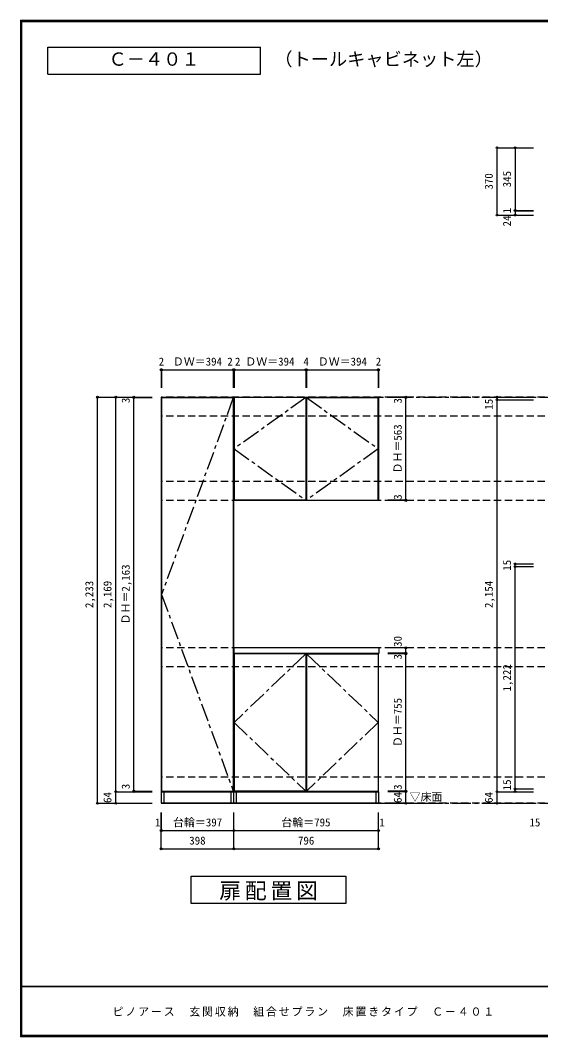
# Model space of a CAD drawing. Units: millimetres at full size, sheet at 1:20. Extents: x -3893 to 3907, y -2871 to 2783.
# Drawn here: x -3893 to -1036, y -2803 to 2783 of the extents above; entities that cross this region are included whole.
import ezdxf
from ezdxf.enums import TextEntityAlignment as Align

# ---------------------------------------------------------------- set-up
doc = ezdxf.new("R2010")
doc.units = ezdxf.units.MM
doc.header["$LTSCALE"] = 20
doc.header["$PDMODE"] = 32
doc.header["$PDSIZE"] = 10
doc.linetypes.add('CHAIN1', pattern=[8, 5, -1, 1, -1])
doc.linetypes.add('DASHED2', pattern=[3, 2, -1])
for name, color, linetype in [('0-1_本体', 2, 'Continuous'), ('0-2_扉', 3, 'Continuous'), ('0-3_扉仕上', 7, 'CHAIN1'), ('0-4_棚', 2, 'Continuous'), ('0-9_', 7, 'Continuous'), ('0-A_文字', 7, 'Continuous'), ('0-B_寸法', 7, 'Continuous'), ('F-1_枠', 6, 'Continuous'), ('F-A_文字', 7, 'Continuous')]:
    doc.layers.add(name, color=color, linetype=linetype)
doc.styles.add('ＭＳ ゴシック', font='')
doc.styles.get('ＭＳ ゴシック').set_extended_font_data('MS Gothic')

msp = doc.modelspace()

# ---------------------------------------------------------------- linework, layer by layer
at = {"layer": '0-1_本体', "color": 7}
for p, q in [((-3119.7, 712.33), (-2721.7, 712.33)), ((-3119.7, 712.33), (-3119.7, -1456.67)), ((-2721.7, -1456.67), (-2721.7, 712.33)), ((-1925.7, -1456.67), (-1925.7, -695.67)), ((-3119.7, -1456.67), (-2721.7, -1456.67)), ((-2721.7, -1456.67), (-1925.7, -1456.67))]:
    msp.add_line(p, q, dxfattribs=at)
msp.add_lwpolyline([(-2721.7, 712.33), (-1925.7, 712.33), (-1925.7, 143.33), (-2721.7, 143.33)], dxfattribs=at)
at = {"layer": '0-2_扉'}
for p, q in [((-3117.7, 709.33), (-3117.7, -1453.67)), ((-3117.7, 709.33), (-2723.7, 709.33)), ((-2723.7, 709.33), (-2723.7, -1453.67)), ((-2325.7, 709.33), (-2719.7, 709.33)), ((-2719.7, 709.33), (-2719.7, 146.33)), ((-2325.7, 709.33), (-2325.7, 146.33)), ((-2321.7, 709.33), (-2321.7, 146.33)), ((-2321.7, 709.33), (-1927.7, 709.33)), ((-1927.7, 146.33), (-1927.7, 709.33)), ((-2325.7, 146.33), (-2719.7, 146.33)), ((-2321.7, 146.33), (-1927.7, 146.33)), ((-2719.7, -698.67), (-2719.7, -1453.67)), ((-2325.7, -698.67), (-2719.7, -698.67)), ((-2325.7, -698.67), (-2325.7, -1453.67)), ((-2321.7, -698.67), (-2321.7, -1453.67)), ((-2321.7, -698.67), (-1927.7, -698.67)), ((-1927.7, -698.67), (-1927.7, -1453.67)), ((-3117.7, -1453.67), (-2723.7, -1453.67)), ((-2325.7, -1453.67), (-2719.7, -1453.67)), ((-2321.7, -1453.67), (-1927.7, -1453.67))]:
    msp.add_line(p, q, dxfattribs=at)
at = {"layer": '0-3_扉仕上'}
for p, q in [((-2723.7, 709.33), (-3117.7, -372.17)), ((-3117.7, -372.17), (-2723.7, -1453.67))]:
    msp.add_line(p, q, dxfattribs=at)
at = {"layer": '0-3_扉仕上', "linetype": 'Continuous'}
msp.add_line((-3119.7, -1520.67), (-1575.7, -1520.67), dxfattribs=at)
at = {"layer": '0-3_扉仕上'}
for points in [[(-2325.7, 709.33), (-2719.7, 427.83), (-2325.7, 146.33)], [(-2321.7, 709.33), (-1927.7, 427.83), (-2321.7, 146.33)], [(-2325.7, -698.67), (-2719.7, -1076.17), (-2325.7, -1453.67)], [(-2321.7, -698.67), (-1927.7, -1076.17), (-2321.7, -1453.67)]]:
    msp.add_lwpolyline(points, dxfattribs=at)
at = {"layer": '0-4_棚', "color": 3}
msp.add_lwpolyline([(-2721.7, -695.67), (-1923.7, -695.67), (-1923.7, -665.67), (-2721.7, -665.67)], close=True, dxfattribs=at)
at = {"layer": '0-9_'}
for p, q in [((-3118.7, -1520.67), (-3118.7, -1456.67)), ((-3118.7, -1456.67), (-2721.7, -1456.67)), ((-3103.7, -1520.67), (-3103.7, -1456.67)), ((-2736.7, -1456.67), (-2736.7, -1520.67)), ((-2721.7, -1520.67), (-2721.7, -1456.67)), ((-2721.7, -1456.67), (-1926.7, -1456.67)), ((-2706.7, -1520.67), (-2706.7, -1456.67)), ((-1941.7, -1456.67), (-1941.7, -1520.67)), ((-1926.7, -1456.67), (-1926.7, -1520.67)), ((-2721.7, -1520.67), (-3118.7, -1520.67)), ((-1926.7, -1520.67), (-2721.7, -1520.67))]:
    msp.add_line(p, q, dxfattribs=at)
at = {"layer": '0-A_文字', "linetype": 'CHAIN1'}
for p, q in [((-3119.7, 712.33), (3067.4, 712.33)), ((-3119.7, -1520.67), (3067.4, -1520.67))]:
    msp.add_line(p, q, dxfattribs=at)
at = {"layer": '0-A_文字'}
for p, q in [((-2955.93, -2070.67), (-2955.93, -1920.67)), ((-2955.93, -1920.67), (-2105.93, -1920.67)), ((-2105.93, -1920.67), (-2105.93, -2070.67)), ((-2105.93, -2070.67), (-2955.93, -2070.67))]:
    msp.add_line(p, q, dxfattribs=at)
for points in [[(-3743.33, 2486.67), (-3743.33, 2636.67), (-2574.63, 2636.67)], [(-3743.33, 2486.67), (-2574.63, 2486.67), (-2574.63, 2636.67)]]:
    msp.add_lwpolyline(points, dxfattribs=at)
at = {"layer": '0-B_寸法', "color": 4}
for p, q in [((-1275.7, 2083.06), (-1075.7, 2083.06)), ((-1175.7, 2083.06), (-1175.7, 1713.06)), ((-1175.7, 1738.06), (-1075.7, 1738.06)), ((-1175.7, 1737.06), (-1075.7, 1737.06)), ((-3119.7, 862.33), (-3119.7, 762.33)), ((-3119.7, 862.33), (-3117.7, 862.33)), ((-3117.7, 862.33), (-2723.7, 862.33)), ((-3117.7, 862.33), (-3117.7, 762.33)), ((-2723.7, 862.33), (-2721.7, 862.33)), ((-2723.7, 862.33), (-2723.7, 762.33)), ((-2721.7, 862.33), (-2721.7, 762.33)), ((-2721.7, 862.33), (-2719.7, 862.33)), ((-2719.7, 862.33), (-2719.7, 762.33)), ((-2719.7, 862.33), (-2325.7, 862.33)), ((-2325.7, 862.33), (-2325.7, 762.33)), ((-2325.7, 862.33), (-2321.7, 862.33)), ((-2321.7, 862.33), (-2321.7, 762.33)), ((-2321.7, 862.33), (-1927.7, 862.33)), ((-1927.7, 862.33), (-1927.7, 762.33)), ((-1927.7, 862.33), (-1925.7, 862.33)), ((-1925.7, 862.33), (-1925.7, 762.33)), ((-3469.7, 712.33), (-3369.7, 712.33)), ((-3469.7, -1520.67), (-3469.7, 712.33)), ((-3369.7, 712.33), (-3169.7, 712.33)), ((-3369.7, -1456.67), (-3369.7, 712.33)), ((-3269.7, 709.33), (-3269.7, 712.33)), ((-3269.7, 709.33), (-3169.7, 709.33)), ((-3269.7, -1453.67), (-3269.7, 709.33)), ((-1775.7, 712.33), (-1875.7, 712.33)), ((-1775.7, 709.33), (-1875.7, 709.33)), ((-1775.7, 709.33), (-1775.7, 712.33)), ((-1775.7, 146.33), (-1775.7, 709.33)), ((-1275.7, 712.33), (-1075.7, 712.33)), ((-1275.7, 712.33), (-1275.7, -1456.67)), ((-1275.7, 697.33), (-1075.7, 697.33)), ((-1775.7, 146.33), (-1875.7, 146.33)), ((-1775.7, 143.33), (-1875.7, 143.33)), ((-1775.7, 143.33), (-1775.7, 146.33)), ((-1175.7, -204.67), (-1075.7, -204.67)), ((-1175.7, -219.67), (-1175.7, -204.67)), ((-1175.7, -219.67), (-1075.7, -219.67)), ((-1175.7, -1441.67), (-1175.7, -219.67)), ((-1775.7, -665.67), (-1875.7, -665.67)), ((-1775.7, -695.67), (-1775.7, -665.67)), ((-1775.7, -695.67), (-1875.7, -695.67)), ((-1775.7, -695.67), (-1875.7, -695.67)), ((-1775.7, -698.67), (-1875.7, -698.67)), ((-1775.7, -698.67), (-1775.7, -695.67)), ((-1775.7, -1453.67), (-1775.7, -698.67)), ((-1175.7, -1441.67), (-1075.7, -1441.67)), ((-1175.7, -1456.67), (-1175.7, -1441.67)), ((-3369.7, -1456.67), (-3169.7, -1456.67)), ((-3369.7, -1456.67), (-3169.7, -1456.67)), ((-3369.7, -1520.67), (-3369.7, -1456.67)), ((-3269.7, -1453.67), (-3169.7, -1453.67)), ((-3269.7, -1456.67), (-3269.7, -1453.67)), ((-3269.7, -1456.67), (-3169.7, -1456.67)), ((-1775.7, -1453.67), (-1875.7, -1453.67)), ((-1775.7, -1456.67), (-1875.7, -1456.67)), ((-1775.7, -1456.67), (-1875.7, -1456.67)), ((-1775.7, -1456.67), (-1775.7, -1453.67)), ((-1775.7, -1520.67), (-1775.7, -1456.67)), ((-1275.7, -1456.67), (-1075.7, -1456.67)), ((-1275.7, -1456.67), (-1075.7, -1456.67)), ((-1275.7, -1456.67), (-1275.7, -1520.67)), ((-1175.7, -1456.67), (-1075.7, -1456.67)), ((-3469.7, -1520.67), (-3369.7, -1520.67)), ((-3369.7, -1520.67), (-3169.7, -1520.67)), ((-1775.7, -1520.67), (-1875.7, -1520.67)), ((-1275.7, -1520.67), (-1075.7, -1520.67)), ((-3119.7, -1670.67), (-3119.7, -1570.67)), ((-3118.7, -1670.67), (-3118.7, -1570.67)), ((-2721.7, -1670.67), (-2721.7, -1570.67)), ((-1926.7, -1670.67), (-1926.7, -1570.67)), ((-1925.7, -1670.67), (-1925.7, -1570.67)), ((-3119.7, -1770.67), (-3119.7, -1670.67)), ((-3119.7, -1670.67), (-3118.7, -1670.67)), ((-3118.7, -1670.67), (-2721.7, -1670.67)), ((-2721.7, -1770.67), (-2721.7, -1670.67)), ((-2721.7, -1670.67), (-1926.7, -1670.67)), ((-1926.7, -1670.67), (-1925.7, -1670.67)), ((-1925.7, -1770.67), (-1925.7, -1670.67)), ((-3119.7, -1770.67), (-2721.7, -1770.67)), ((-2721.7, -1770.67), (-1925.7, -1770.67))]:
    msp.add_line(p, q, dxfattribs=at)
at = {"layer": '0-B_寸法', "color": 4, "linetype": 'DASHED2'}
for p, q in [((3067.4, 712.33), (-3119.7, 712.33)), ((3067.4, 607.33), (-3119.7, 607.33)), ((3067.4, 248.33), (-3119.7, 248.33)), ((3067.4, 143.33), (-3119.7, 143.33)), ((3067.4, -665.67), (-3119.7, -665.67)), ((3067.4, -770.67), (-3119.7, -770.67)), ((3067.4, -1377.67), (-3119.7, -1377.67)), ((3067.4, -1520.67), (-2908.48, -1520.67))]:
    msp.add_line(p, q, dxfattribs=at)
at = {"layer": '0-B_寸法', "color": 4}
msp.add_lwpolyline([(-1275.7, 2083.06), (-1275.7, 1713.06), (-1075.7, 1713.06)], dxfattribs=at)
at = {"layer": '0-B_寸法'}
for p in [(-1275.7, 2083.06), (-1175.7, 2083.06), (-1175.7, 1738.06), (-1175.7, 1737.06), (-1275.7, 1713.06), (-1175.7, 1713.06), (-3119.7, 862.33), (-3117.7, 862.33), (-2723.7, 862.33), (-2721.7, 862.33), (-2719.7, 862.33), (-2325.7, 862.33), (-2321.7, 862.33), (-1927.7, 862.33), (-1925.7, 862.33), (-3469.7, 712.33), (-3369.7, 712.33), (-3269.7, 712.33), (-3269.7, 709.33), (-1775.7, 712.33), (-1775.7, 709.33), (-1275.7, 712.33), (-1275.7, 697.33), (-1775.7, 146.33), (-1775.7, 143.33), (-1175.7, -204.67), (-1175.7, -219.67), (-1775.7, -665.67), (-1775.7, -695.67), (-1775.7, -695.67), (-1775.7, -698.67), (-3369.7, -1456.67), (-3369.7, -1456.67), (-3269.7, -1453.67), (-3269.7, -1456.67), (-1775.7, -1453.67), (-1775.7, -1456.67), (-1775.7, -1456.67), (-1275.7, -1456.67), (-1275.7, -1456.67), (-1175.7, -1441.67), (-1175.7, -1456.67), (-3469.7, -1520.67), (-3369.7, -1520.67), (-1775.7, -1520.67), (-1275.7, -1520.67), (-3119.7, -1670.67), (-3118.7, -1670.67), (-2721.7, -1670.67), (-1926.7, -1670.67), (-1925.7, -1670.67), (-3119.7, -1770.67), (-2721.7, -1770.67), (-1925.7, -1770.67)]:
    msp.add_point(p, dxfattribs=at)
at = {"layer": 'F-1_枠'}
for p, q in [((-3893.39, 2783.33), (-3893.39, -2803.33)), ((-3893.39, 2783.33), (3906.61, 2783.33)), ((-3893.39, 2780), (3906.61, 2780)), ((-3893.39, 2776.67), (3906.61, 2776.67)), ((-3890.05, 2783.33), (-3890.05, -2803.33)), ((-3886.72, 2783.33), (-3886.72, -2803.33)), ((3906.61, -2526.67), (-3893.39, -2526.67)), ((3906.61, -2530), (-3893.39, -2530)), ((3906.61, -2796.67), (-3893.39, -2796.67)), ((3906.61, -2800), (-3893.39, -2800)), ((3906.61, -2803.33), (-3893.39, -2803.33))]:
    msp.add_line(p, q, dxfattribs=at)

# ---------------------------------------------------------------- texts
at = {"layer": '0-A_文字', "style": 'ＭＳ ゴシック'}
for s, height, p in [('Ｃ－４０１', 73.31, (-3408.98, 2511.67)), ('（トールキャビネット左）', 73.31, (-2498.51, 2511.67)), ('▽床面', 43.99, (-1755.7, -1520.67))]:
    msp.add_text(s, height=height, dxfattribs=at).set_placement(p, align=Align.BOTTOM_LEFT)
at = {"layer": '0-A_文字', "insert": (-2800.93, -2055.67), "char_height": 87.98, "attachment_point": 7, "style": 'ＭＳ ゴシック'}
msp.add_mtext('\\T1.17;扉配置図', dxfattribs=at)
at = {"layer": '0-B_寸法', "style": 'ＭＳ ゴシック'}
for s, p in [('370', (-1285.7, 1853.06)), ('345', (-1185.7, 1865.56)), ('1', (-1185.7, 1722.56)), ('24', (-1185.7, 1650.65)), ('3', (-3279.7, 679.01)), ('3', (-1785.7, 676.85)), ('15', (-1285.7, 643.11)), ('ＤＨ＝563', (-1785.7, 292.83)), ('3', (-1785.7, 147.85)), ('ＤＨ＝2,163', (-3279.7, -537.17)), ('15', (-1185.7, -242.17)), ('2,233', (-3479.7, -447.17)), ('2,169', (-3379.7, -447.17)), ('2,154', (-1285.7, -447.17)), ('30', (-1785.7, -660.67)), ('3', (-1785.7, -730.1)), ('1,222', (-1185.7, -905.67)), ('ＤＨ＝755', (-1785.7, -1211.17)), ('15', (-1185.7, -1448.99)), ('3', (-3279.7, -1443.09)), ('3', (-1785.7, -1446.76)), ('64', (-3379.7, -1518.67)), ('64', (-1785.7, -1518.67)), ('64', (-1285.7, -1518.67))]:
    msp.add_text(s, height=43.99, rotation=90, dxfattribs=at).set_placement(p, align=Align.BOTTOM_LEFT)
for s, p in [('2', (-3133.7, 872.33)), ('ＤＷ＝394', (-3055.7, 872.33)), ('2', (-2756.7, 872.33)), ('2', (-2714.7, 872.33)), ('ＤＷ＝394', (-2657.7, 872.33)), ('4', (-2338.7, 872.33)), ('ＤＷ＝394', (-2259.7, 872.33)), ('2', (-1941.7, 872.33)), ('1', (-3153.7, -1660.67)), ('台輪＝397', (-3054.7, -1660.67)), ('台輪＝795', (-2459.7, -1660.67)), ('1', (-1921.7, -1660.67)), ('15', (-1097.45, -1660.67)), ('398', (-2965.7, -1760.67)), ('796', (-2368.7, -1760.67))]:
    msp.add_text(s, height=43.99, dxfattribs=at).set_placement(p, align=Align.BOTTOM_LEFT)
at = {"layer": 'F-A_文字', "insert": (-3386.72, -2693.33), "char_height": 43.99, "attachment_point": 7, "style": 'ＭＳ ゴシック'}
msp.add_mtext('\\T1.17;ピノアース\u3000玄関収納\u3000組合せプラン\u3000床置きタイプ\u3000Ｃ－４０１', dxfattribs=at)

doc.saveas('drawing.dxf')
